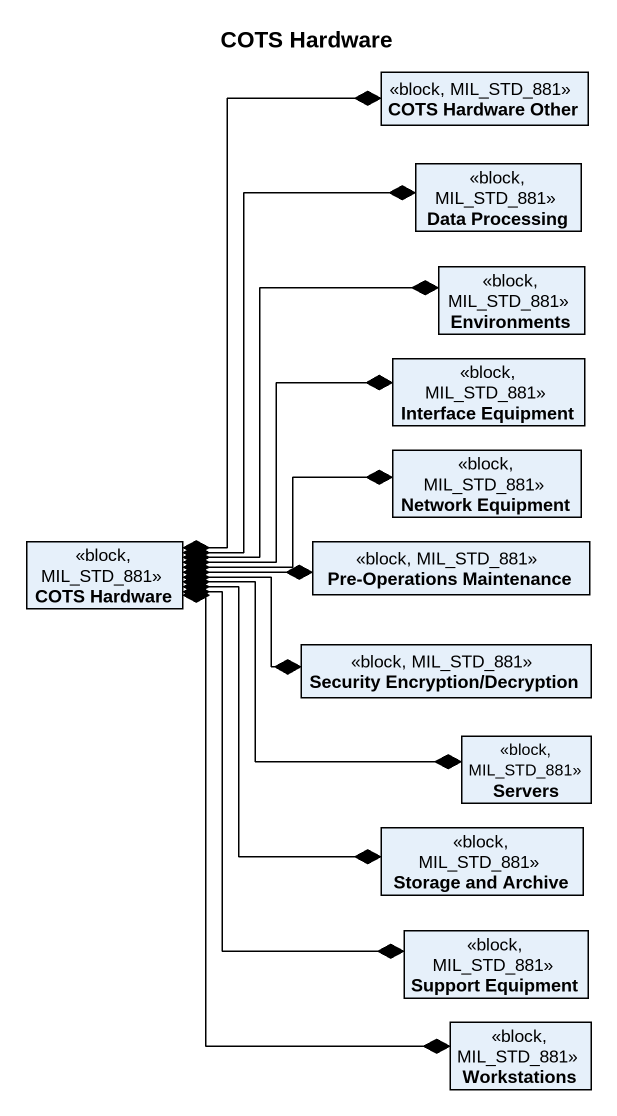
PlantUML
@startuml
title COTS Hardware
hide circle
hide empty members
class "COTS Hardware Other" as COTS_Hardware_Other <<block, MIL_STD_881>>
class "Data Processing" as Data_Processing <<block, MIL_STD_881>>
class Environments <<block, MIL_STD_881>>
class "Interface Equipment" as Interface_Equipment <<block, MIL_STD_881>>
class "Network Equipment" as Network_Equipment <<block, MIL_STD_881>>
class "COTS Hardware" as COTS_Hardware <<block, MIL_STD_881>>
class "Pre-Operations Maintenance" as Pre_Operations_Maintenance <<block, MIL_STD_881>>
class "Security Encryption/Decryption" as Security_Encryption <<block, MIL_STD_881>>
class Servers <<block, MIL_STD_881>>
class "Storage and Archive" as Storage_and_Archive <<block, MIL_STD_881>>
class "Support Equipment" as Support_Equipment <<block, MIL_STD_881>>
class Workstations <<block, MIL_STD_881>>
COTS_Hardware *-up-* COTS_Hardware_Other
COTS_Hardware *-up-* Data_Processing
COTS_Hardware *-up-* Environments
COTS_Hardware *-right-* Interface_Equipment
COTS_Hardware *-right-* Network_Equipment
COTS_Hardware *-right-* Pre_Operations_Maintenance
COTS_Hardware *-right-* Security_Encryption
COTS_Hardware *-right-* Servers
COTS_Hardware *--* Storage_and_Archive
COTS_Hardware *--* Support_Equipment
COTS_Hardware *--* Workstations
@enduml
